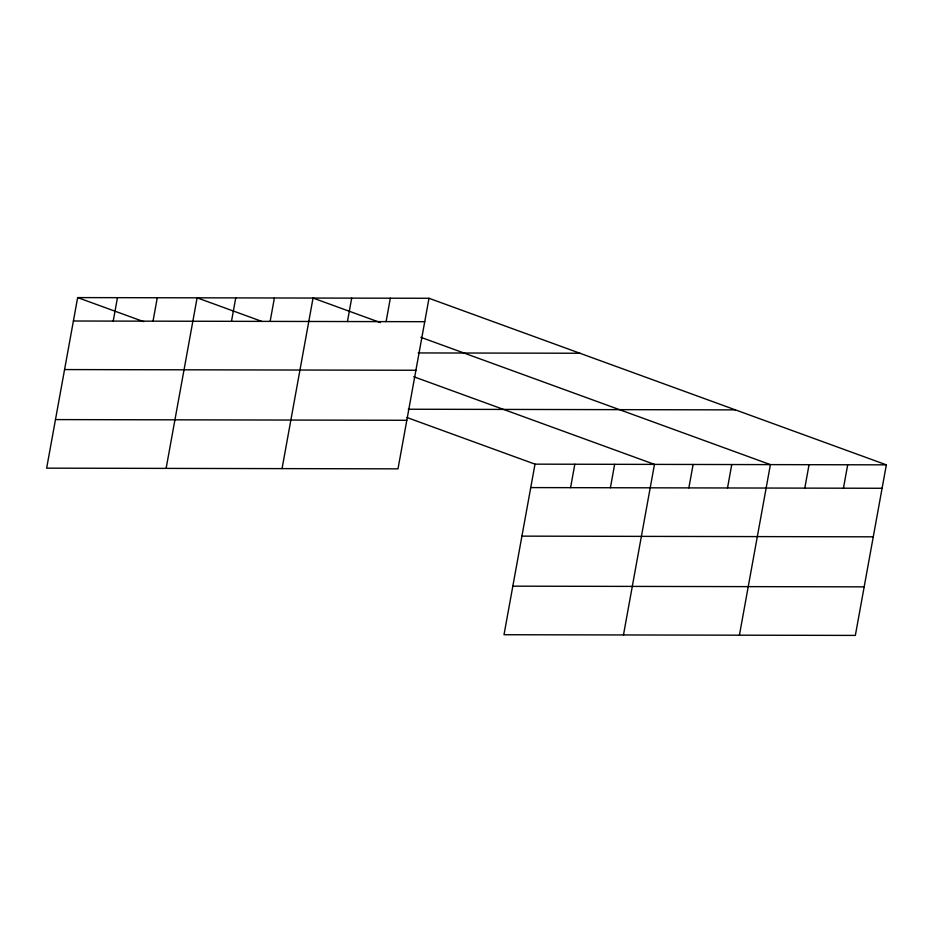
<?xml version="1.0" encoding="UTF-8"?>
<svg xmlns="http://www.w3.org/2000/svg" width="933" height="933" viewBox="0 0 933 933"><rect width="100%" height="100%" fill="white"/><g stroke="black" fill="none" stroke-linecap="round" stroke-linejoin="round"><path stroke-width="1.4" d="M428.993 298.28L77.649 297.592L46.65 468.156L397.994 468.844L428.993 298.28L886.35 464.844L855.351 635.408L504.007 634.72L535.006 464.156L886.35 464.844M113.208 321.092L117.465 297.674M153.024 321.174L157.28 297.744M166.109 468.389L197.108 297.825L261.788 321.384M231.489 321.325L235.746 297.907M270.138 321.395L274.395 297.977M282.046 468.611L313.045 298.059L380.419 322.596M347.438 321.547L351.694 298.128M386.087 321.628L390.344 298.21M570.576 487.656L574.821 464.237M610.392 487.737L614.649 464.319M623.466 634.953L654.465 464.389L413.716 376.71M688.857 487.889L693.114 464.471M727.507 487.971L731.764 464.541M739.414 635.186L770.401 464.622L420.853 337.314M804.794 488.122L809.051 464.692M843.444 488.192L847.7 464.774M73.392 321.01L424.737 321.698M418.171 352.931L579.918 353.245M64.564 369.573L415.908 370.261M408.257 409.237L735.426 409.879M55.479 419.593L406.811 420.282M530.749 487.586L882.093 488.274M521.932 536.137L873.265 536.825M512.835 586.169L864.18 586.857M77.649 297.592L143.682 321.64M406.986 417.529L535.006 464.156"/></g></svg>
